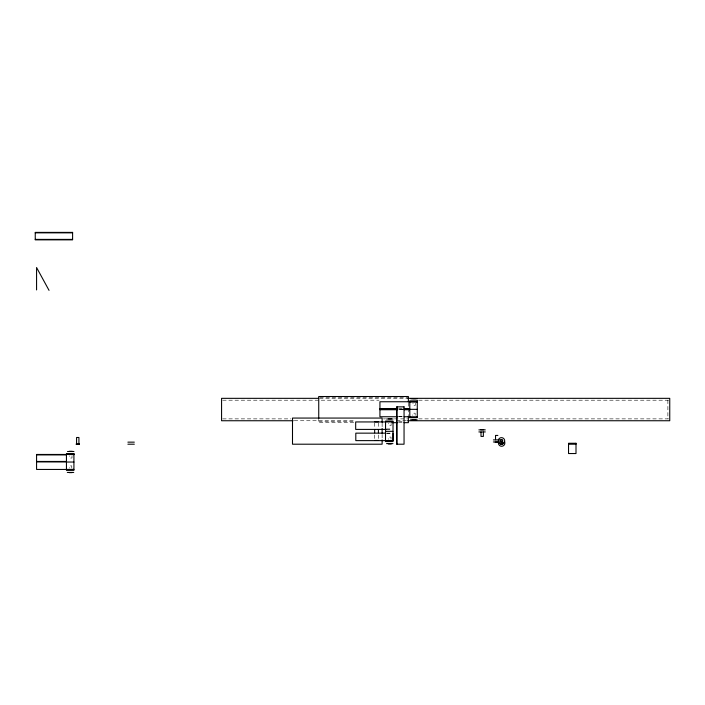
<?xml version="1.0" encoding="UTF-8"?>
<svg xmlns="http://www.w3.org/2000/svg" width="705" height="705" viewBox="0 0 705 705"><rect width="100%" height="100%" fill="white"/><g stroke="black" fill="none" stroke-linecap="round" stroke-linejoin="round"><path stroke-width="0.53" stroke-dasharray="3.52 2.64" d="M319.832 397.453L408.371 397.453M319.576 398.334L407.666 398.334M222.674 400.202L379.043 400.202M418.682 400.202L668.648 400.202M398.607 408.75L403.004 408.75M398.607 409.737L403.004 409.737M398.607 416.276L403.004 416.276M398.607 416.743L403.004 416.743M222.674 418.876L290.945 418.876M383.441 418.876L385.644 418.876M394.456 418.876L407.666 418.876M418.682 418.876L668.648 418.876M294.249 420.744L354.818 420.744M396.659 420.744L407.666 420.744M318.739 421.731L353.716 421.731M398.536 421.731L402.907 421.731M353.716 422.665L318.739 422.665L318.739 419.396M398.536 422.665L402.907 422.665M386.446 428.94L390.834 428.94M386.446 429.407L390.834 429.407M386.56 433.152L390.958 433.152M386.56 433.619L390.958 433.619M667.882 400.202L667.882 418.876M415.351 403.154L415.351 405.331L412.998 405.331L412.998 403.154M415.148 415.377L415.148 413.192L412.795 413.192L412.795 415.377M408.371 402.731L408.371 407.411M408.371 408.503L408.371 415.395M391.108 423.344L391.108 425.52L388.755 425.52L388.755 423.344M391.019 439.25L391.019 437.074L388.666 437.074L388.666 439.25M382.128 423.22L382.128 427.864M382.128 434.403L382.128 439.048M378.4 422.894L378.4 428.384M378.4 434.976L378.4 440.475M374.663 422.894L374.663 428.384M374.663 434.976L374.663 439.374M71.998 455.853L71.998 458.03L69.645 458.03L69.645 455.853M71.787 468.076L71.787 465.89L69.434 465.89L69.434 468.076M403.004 409.217L398.607 409.217L403.004 409.27"/><path stroke-width="1.06" d="M35.25 232.853L72.597 232.853M35.25 239.392L72.597 239.392M318.475 398.334L221.573 398.334L221.573 420.744L293.148 420.744M407.666 398.334L669.75 398.334L669.75 420.744L407.666 420.744M412.628 398.616L415.73 398.616M410.865 398.792L417.307 398.792M417.281 401.753L379.933 401.753L379.933 416.743L397.505 416.743M409.799 401.788L417.298 401.885M379.933 408.75L397.505 408.75M404.097 408.75L409.587 408.75M409.817 409.332L417.298 409.349M379.933 409.737L397.505 409.737M404.097 409.737L409.587 409.737M404.097 416.743L417.281 416.805M388.376 418.805L391.478 418.805M386.613 418.981L393.064 418.981M410.654 419.731L417.104 419.731M412.416 419.916L415.518 419.916M374.663 421.801L378.4 421.801M393.029 421.942L355.681 421.942L355.681 429.407L386.446 429.407M391.98 422.665L397.444 422.665M404 422.665L408.371 422.665L408.371 416.126M480.625 429.697L483.727 429.697M478.862 429.874L485.313 429.874M385.512 431.345L393.02 431.319L393.02 421.044L385.556 421.044L385.503 441.55L392.976 441.55L392.976 431.345M478.862 431.936L485.313 431.936M385.468 433.152L355.805 433.152L355.805 440.625L393.152 440.625L393.152 433.152M497.88 435.426L495.527 435.426L495.527 439.788M493.385 439.902L499.836 439.902M374.663 440.475L378.4 440.475M385.512 440.687L392.976 440.687M493.385 441.964L499.836 441.964M127.887 442.15L134.329 442.15M495.148 442.15L498.259 442.15M386.525 443.612L392.976 443.612M388.288 443.612L391.398 443.612M388.288 443.798L391.398 443.798M76.202 444.027L79.304 444.027M76.202 444.203L79.304 444.203M127.887 444.203L134.329 444.203M568.538 444.212L576.011 444.203M69.266 451.315L72.368 451.315M67.504 451.491L73.954 451.491M73.928 454.452L36.572 454.452L36.572 469.442L73.928 469.442L66.455 469.504M66.437 454.487L73.946 454.584M36.572 454.919L66.235 454.919M36.572 461.449L66.235 461.449M36.572 461.916L66.235 461.969M66.455 462.031L73.946 462.048M67.301 472.429L73.743 472.429M69.064 472.614L72.166 472.614M49.033 290.363L36.572 267.53L36.572 289.94M483.357 432.059L483.357 436.421L481.004 436.421L481.004 432.059M408.371 401.965L408.371 396.518L318.739 396.518L318.739 418.567M397.047 406.856L397.047 444.203M382.128 422.418L382.128 418.065L292.496 418.065L292.496 444.203L382.128 444.203L382.128 439.849M382.128 428.499L382.128 433.311M378.4 429.486L378.4 432.782M374.663 429.486L374.663 432.782M78.925 444.027L78.925 437.488L76.572 437.488L76.572 444.027M503.291 443.013A1.551 1.551 0 0 1 500.356 443.656M502.912 442.996A1.181 1.181 0 0 1 500.867 443.736M504.577 441.665A3.234 3.234 0 0 1 501.801 446.274A3.234 3.234 0 0 1 498.602 441.938M502.806 443.137A1.154 1.154 0 0 1 500.762 443.789M498.285 440.299A3.234 3.234 0 0 1 503.097 438.069A3.234 3.234 0 0 1 503.537 443.357A3.234 3.234 0 0 1 498.426 441.964M72.597 232.386L35.25 232.386L35.25 239.859L72.597 239.859L72.597 232.386M417.307 400.854L409.799 400.854L409.808 417.677L417.281 417.677L417.272 400.854M404.053 406.856L396.58 406.856L396.58 444.203L404.053 444.203L404.053 406.856M397.505 409.217L379.933 409.217L397.505 409.27M409.587 409.217L404.097 409.217L409.587 409.27M576.011 443.269L568.538 443.269L568.538 453.544L576.003 453.544L576.011 443.269M73.954 453.553L66.446 453.553L66.455 470.376L73.928 470.376L73.91 453.553M500.762 441.841A1.181 1.181 0 0 0 502.709 441.224A1.181 1.181 0 0 0 501.202 439.849A1.181 1.181 0 0 0 500.762 441.841M500.717 441.753A1.154 1.154 0 0 0 502.603 441.074A1.154 1.154 0 0 0 501.07 439.779A1.154 1.154 0 0 0 500.717 441.753"/></g></svg>
